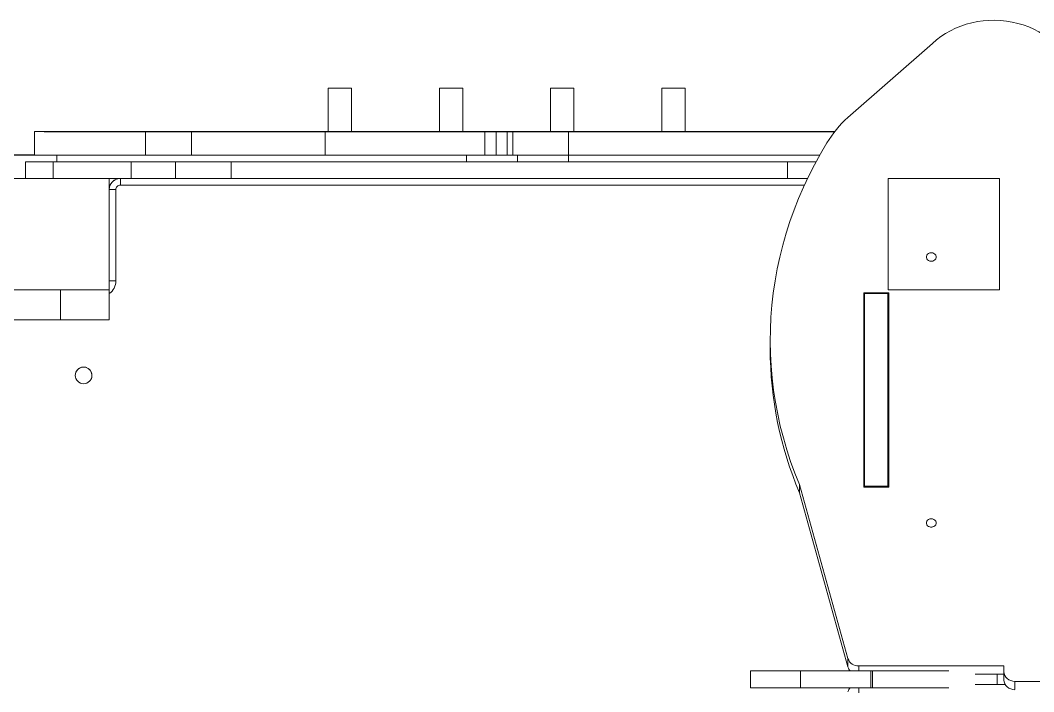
# Model space of a CAD drawing. Header units: millimetres. Extents: x -12977 to 11786, y -11805 to 10558.
# Drawn here: x -3936 to -3025, y 5453 to 6057 of the extents above; entities that cross this region are included whole.
import ezdxf

# ---------------------------------------------------------------- set-up
doc = ezdxf.new("R2010")
doc.units = ezdxf.units.MM
doc.layers.add('DIKOM_ОБЪЕКТ', color=7, linetype='Continuous')

msp = doc.modelspace()

# ---------------------------------------------------------------- linework, layer by layer
at = {"layer": 'DIKOM_ОБЪЕКТ', "color": 7, "linetype": 'Continuous', "lineweight": 15}
for p, q in [((-3116.241, 6036.087), (-3192.272, 5969.7)), ((-3638.341, 5995.843), (-3659.341, 5995.843)), ((-3538.341, 5995.843), (-3559.341, 5995.843)), ((-3438.342, 5995.843), (-3459.342, 5995.843)), ((-3338.341, 5995.843), (-3359.341, 5995.843)), ((-3923.338, 5956.837), (-3923.345, 5956.849)), ((-3923.345, 5956.849), (-3923.345, 5935.849)), ((-3923.338, 5956.837), (-3923.338, 5935.837)), ((-3659.345, 5956.86), (-3823.351, 5956.86)), ((-3823.332, 5956.826), (-3823.332, 5935.826)), ((-3518.332, 5956.826), (-3823.332, 5956.826)), ((-3798.338, 5956.837), (-3798.345, 5956.849)), ((-3782.127, 5956.814), (-3782.127, 5935.814)), ((-3659.345, 5956.851), (-3778.346, 5956.851)), ((-3778.346, 5956.851), (-3778.346, 5956.835)), ((-3518.336, 5956.835), (-3778.337, 5956.835)), ((-3662.127, 5935.814), (-3662.127, 5956.814)), ((-3559.345, 5956.86), (-3638.338, 5956.86)), ((-3559.345, 5956.851), (-3638.338, 5956.851)), ((-3518.351, 5956.86), (-3538.338, 5956.86)), ((-3518.346, 5956.851), (-3538.338, 5956.851)), ((-3518.346, 5956.851), (-3518.346, 5956.835)), ((-3518.332, 5956.826), (-3518.332, 5935.826)), ((-3508.347, 5956.852), (-3508.351, 5956.859)), ((-3508.347, 5956.852), (-3508.347, 5956.834)), ((-3508.347, 5956.852), (-3508.347, 5956.834)), ((-3508.332, 5956.827), (-3508.336, 5956.834)), ((-3508.332, 5956.827), (-3508.332, 5935.827)), ((-3498.351, 5956.86), (-3459.345, 5956.86)), ((-3498.346, 5956.851), (-3459.345, 5956.851)), ((-3498.346, 5956.851), (-3498.346, 5956.835)), ((-3498.336, 5956.835), (-3238.337, 5956.835)), ((-3498.331, 5956.826), (-3203.939, 5956.826)), ((-3498.331, 5956.826), (-3498.331, 5935.826)), ((-3493.313, 5956.793), (-3493.314, 5956.795)), ((-3493.314, 5935.795), (-3493.314, 5956.795)), ((-3493.313, 5935.793), (-3493.313, 5956.793)), ((-3443.317, 5956.8), (-3203.959, 5956.8)), ((-3443.309, 5956.787), (-3203.969, 5956.787)), ((-3443.309, 5935.787), (-3443.309, 5956.787)), ((-3438.338, 5956.86), (-3359.345, 5956.86)), ((-3438.338, 5956.852), (-3359.345, 5956.851)), ((-3338.338, 5956.86), (-3203.912, 5956.86)), ((-3338.338, 5956.851), (-3238.346, 5956.851)), ((-3238.346, 5956.851), (-3238.346, 5956.835)), ((-3218.345, 5956.849), (-3218.338, 5956.837)), ((-3218.345, 5956.849), (-3218.345, 5956.837)), ((-3923.338, 5935.837), (-3923.345, 5935.849)), ((-3903.313, 5935.794), (-3534.964, 5935.794)), ((-3903.313, 5929.77), (-3903.313, 5935.794)), ((-3782.127, 5935.826), (-3823.332, 5935.826)), ((-3782.749, 5935.816), (-3782.127, 5935.816)), ((-3671.424, 5935.808), (-3671.424, 5935.81)), ((-3518.332, 5935.826), (-3662.127, 5935.826)), ((-3619.706, 5935.809), (-3619.705, 5935.813)), ((-3619.705, 5935.813), (-3553.773, 5935.817)), ((-3599.505, 5935.809), (-3533.573, 5935.814)), ((-3553.773, 5935.812), (-3553.773, 5935.817)), ((-3534.964, 5929.785), (-3534.964, 5935.794)), ((-3498.331, 5935.826), (-3493.313, 5935.826)), ((-3493.313, 5935.793), (-3493.314, 5935.795)), ((-3489.136, 5929.785), (-3489.137, 5935.791)), ((-3443.309, 5935.787), (-3217.378, 5935.787)), ((-3443.309, 5929.786), (-3443.309, 5935.787)), ((-3931.363, 5929.728), (-3931.361, 5929.732)), ((-3931.363, 5914.727), (-3931.363, 5929.728)), ((-3931.344, 5929.763), (-3931.342, 5929.767)), ((-3931.344, 5929.732), (-3931.344, 5929.763)), ((-3906.365, 5914.725), (-3906.364, 5929.725)), ((-3836.365, 5929.725), (-3906.364, 5929.725)), ((-3906.359, 5929.735), (-3836.359, 5929.735)), ((-3836.346, 5929.76), (-3906.345, 5929.76)), ((-3906.345, 5929.735), (-3906.345, 5929.76)), ((-3906.34, 5929.769), (-3836.34, 5929.77)), ((-3836.364, 5914.724), (-3836.365, 5929.725)), ((-3836.345, 5929.734), (-3836.346, 5929.76)), ((-3796.37, 5929.714), (-3796.367, 5929.72)), ((-3796.37, 5914.714), (-3796.37, 5929.714)), ((-3796.356, 5929.739), (-3796.348, 5929.755)), ((-3796.337, 5929.774), (-3796.334, 5929.78)), ((-3746.374, 5914.709), (-3746.373, 5929.709)), ((-3746.331, 5929.785), (-3246.331, 5929.785)), ((-3653.002, 5929.729), (-3652.981, 5929.767)), ((-3652.981, 5929.729), (-3652.981, 5929.767)), ((-3539.701, 5929.768), (-3539.722, 5929.729)), ((-3453.003, 5929.729), (-3452.982, 5929.768)), ((-3452.981, 5929.729), (-3452.982, 5929.768)), ((-3339.701, 5929.767), (-3339.722, 5929.729)), ((-3246.373, 5914.709), (-3246.373, 5929.709)), ((-3856.157, 5914.676), (-3956.156, 5914.676)), ((-3836.364, 5914.724), (-3906.365, 5914.725)), ((-3856.157, 5914.676), (-3856.13, 5914.725)), ((-3856.156, 5814.676), (-3856.157, 5914.676)), ((-3856.036, 5905.877), (-3856.036, 5914.725)), ((-3055.982, 5914.588), (-3155.982, 5914.588)), ((-3155.982, 5914.588), (-3155.982, 5814.588)), ((-3055.982, 5814.588), (-3055.982, 5914.588)), ((-3856.096, 5822.786), (-3856.096, 5904.786)), ((-3854.857, 5909.607), (-3854.857, 5909.606)), ((-3850.096, 5904.785), (-3850.096, 5822.785)), ((-3231.175, 5908.786), (-3846.096, 5908.785)), ((-3956.156, 5814.676), (-3856.156, 5814.676)), ((-3899.91, 5787.704), (-3899.91, 5814.676)), ((-3856.156, 5814.676), (-3856.096, 5814.786)), ((-3856.136, 5814.713), (-3856.1, 5814.78)), ((-3856.136, 5787.713), (-3856.136, 5814.713)), ((-3856.099, 5787.78), (-3856.1, 5814.78)), ((-3177.944, 5811.952), (-3177.95, 5637.437)), ((-3155.444, 5811.952), (-3177.944, 5811.952)), ((-3177.944, 5804.454), (-3177.944, 5811.952)), ((-3155.982, 5814.588), (-3055.982, 5814.588)), ((-3155.45, 5637.437), (-3155.444, 5811.952)), ((-3177.944, 5804.454), (-3177.949, 5637.437)), ((-3177.195, 5804.453), (-3177.944, 5804.454)), ((-3177.194, 5811.302), (-3156.194, 5811.302)), ((-3156.194, 5803.807), (-3156.194, 5811.303)), ((-3156.194, 5803.807), (-3156.194, 5811.302)), ((-3156.194, 5804.457), (-3156.194, 5803.807)), ((-3156.193, 5804.456), (-3156.194, 5803.807)), ((-3155.445, 5804.454), (-3156.194, 5804.454)), ((-3155.445, 5804.454), (-3156.194, 5804.454)), ((-4311.046, 5787.674), (-3899.91, 5787.704)), ((-3856.136, 5787.713), (-3856.099, 5787.78)), ((-3261.996, 5769.06), (-3261.995, 5761.562)), ((-3235.667, 5639.642), (-3192.09, 5483.216)), ((-3235.667, 5639.642), (-3235.666, 5632.143)), ((-3235.666, 5632.143), (-3192.089, 5475.718)), ((-3177.95, 5637.437), (-3155.45, 5637.437)), ((-3177.201, 5638.087), (-3156.201, 5638.087)), ((-3177.2, 5637.437), (-3177.201, 5638.087)), ((-3156.2, 5637.437), (-3156.201, 5638.087)), ((-3192.089, 5475.718), (-3192.09, 5483.216)), ((-3182.369, 5476.587), (-3051.99, 5476.587)), ((-3182.369, 5476.587), (-3182.369, 5472.081)), ((-3051.99, 5476.587), (-3051.99, 5471.391)), ((-3279.839, 5472.083), (-3279.839, 5457.083)), ((-3234.791, 5472.074), (-3234.791, 5457.074)), ((-3171.63, 5472.076), (-3171.63, 5457.075)), ((-3170.16, 5472.076), (-3170.16, 5457.076)), ((-3077.736, 5469.089), (-3051.99, 5469.089)), ((-3058.048, 5469.089), (-3058.048, 5460.062)), ((-3051.989, 5463.892), (-3051.99, 5471.391)), ((-3182.369, 5457.075), (-3182.369, 5452.56)), ((-3050.958, 5460.062), (-3077.735, 5460.062)), ((-3041.99, 5462.73), (-2415.498, 5462.73)), ((-3041.99, 5462.73), (-3041.989, 5455.337))]:
    msp.add_line(p, q, dxfattribs=at)
at = {"layer": 'DIKOM_ОБЪЕКТ', "color": 7, "linetype": 'Continuous', "lineweight": 15, "flags": 128}
for points in [[(-3008.253, 6038.057), (-3012.096, 6041.144), (-3016.178, 6043.992), (-3020.48, 6046.585), (-3024.981, 6048.912), (-3029.658, 6050.962), (-3034.49, 6052.723), (-3039.451, 6054.187), (-3044.519, 6055.348), (-3049.668, 6056.2), (-3054.872, 6056.737), (-3060.108, 6056.959), (-3065.349, 6056.864), (-3070.569, 6056.451), (-3075.744, 6055.724), (-3080.846, 6054.686), (-3085.853, 6053.341), (-3090.739, 6051.697), (-3095.481, 6049.761), (-3100.054, 6047.543), (-3104.438, 6045.054), (-3108.61, 6042.306), (-3112.551, 6039.312), (-3116.241, 6036.087)], [(-3659.338, 5956.835), (-3659.338, 5957.185), (-3659.338, 5961.415), (-3659.338, 5965.494), (-3659.338, 5969.4), (-3659.339, 5973.11), (-3659.339, 5976.6), (-3659.339, 5979.851), (-3659.339, 5982.844), (-3659.339, 5985.56), (-3659.339, 5987.986), (-3659.34, 5990.105), (-3659.34, 5991.906), (-3659.34, 5993.378), (-3659.341, 5994.512), (-3659.341, 5995.302), (-3659.341, 5995.743), (-3659.342, 5995.833), (-3659.341, 5995.57), (-3659.342, 5994.957), (-3659.342, 5993.997), (-3659.342, 5992.695), (-3659.343, 5991.06), (-3659.344, 5989.102), (-3659.344, 5986.83), (-3659.343, 5984.259), (-3659.344, 5981.405), (-3659.344, 5978.283), (-3659.345, 5974.912), (-3659.344, 5971.311), (-3659.345, 5967.502), (-3659.344, 5963.508), (-3659.345, 5959.351), (-3659.345, 5956.835)], [(-3638.338, 5956.835), (-3638.338, 5957.185), (-3638.338, 5961.415), (-3638.338, 5965.494), (-3638.338, 5969.4), (-3638.339, 5973.109), (-3638.339, 5976.6), (-3638.339, 5979.85), (-3638.339, 5982.844), (-3638.339, 5985.56), (-3638.339, 5987.986), (-3638.34, 5990.105), (-3638.34, 5991.906), (-3638.34, 5993.378), (-3638.341, 5994.512), (-3638.341, 5995.302), (-3638.341, 5995.743), (-3638.341, 5995.843)], [(-3559.338, 5956.835), (-3559.338, 5957.185), (-3559.338, 5961.414), (-3559.339, 5965.495), (-3559.339, 5969.401), (-3559.338, 5973.109), (-3559.338, 5976.599), (-3559.339, 5979.851), (-3559.339, 5982.843), (-3559.339, 5985.561), (-3559.34, 5987.986), (-3559.34, 5990.105), (-3559.34, 5991.906), (-3559.34, 5993.378), (-3559.34, 5994.512), (-3559.341, 5995.302), (-3559.341, 5995.743), (-3559.341, 5995.832), (-3559.342, 5995.57), (-3559.342, 5994.957), (-3559.342, 5993.997), (-3559.343, 5992.696), (-3559.343, 5991.061), (-3559.343, 5989.102), (-3559.343, 5986.83), (-3559.344, 5984.26), (-3559.344, 5981.405), (-3559.344, 5978.283), (-3559.344, 5974.911), (-3559.345, 5971.311), (-3559.344, 5967.502), (-3559.345, 5963.508), (-3559.345, 5959.351), (-3559.345, 5956.835)], [(-3538.338, 5956.835), (-3538.338, 5957.185), (-3538.338, 5961.414), (-3538.338, 5965.495), (-3538.339, 5969.4), (-3538.338, 5973.109), (-3538.338, 5976.599), (-3538.339, 5979.851), (-3538.339, 5982.843), (-3538.339, 5985.56), (-3538.34, 5987.986), (-3538.34, 5990.105), (-3538.34, 5991.906), (-3538.341, 5993.378), (-3538.34, 5994.512), (-3538.341, 5995.302), (-3538.341, 5995.743), (-3538.341, 5995.843)], [(-3459.338, 5956.835), (-3459.338, 5957.184), (-3459.338, 5961.415), (-3459.338, 5965.494), (-3459.338, 5969.4), (-3459.339, 5973.109), (-3459.339, 5976.6), (-3459.339, 5979.851), (-3459.339, 5982.844), (-3459.34, 5985.561), (-3459.339, 5987.986), (-3459.34, 5990.105), (-3459.34, 5991.906), (-3459.34, 5993.378), (-3459.341, 5994.512), (-3459.341, 5995.302), (-3459.341, 5995.743), (-3459.341, 5995.832), (-3459.342, 5995.57), (-3459.342, 5994.957), (-3459.342, 5993.997), (-3459.343, 5992.696), (-3459.343, 5991.061), (-3459.343, 5989.102), (-3459.343, 5986.83), (-3459.344, 5984.26), (-3459.344, 5981.405), (-3459.344, 5978.282), (-3459.344, 5974.911), (-3459.344, 5971.311), (-3459.345, 5967.502), (-3459.345, 5963.508), (-3459.344, 5959.351), (-3459.345, 5956.851)], [(-3438.338, 5956.852), (-3438.338, 5957.184), (-3438.338, 5961.414), (-3438.338, 5965.494), (-3438.338, 5969.4), (-3438.339, 5973.109), (-3438.339, 5976.6), (-3438.339, 5979.851), (-3438.339, 5982.844), (-3438.339, 5985.561), (-3438.34, 5987.986), (-3438.34, 5990.105), (-3438.34, 5991.906), (-3438.34, 5993.378), (-3438.341, 5994.512), (-3438.34, 5995.302), (-3438.341, 5995.743), (-3438.342, 5995.843)], [(-3359.338, 5956.835), (-3359.338, 5957.185), (-3359.338, 5961.415), (-3359.338, 5965.494), (-3359.338, 5969.4), (-3359.339, 5973.11), (-3359.339, 5976.6), (-3359.339, 5979.851), (-3359.339, 5982.844), (-3359.339, 5985.56), (-3359.339, 5987.986), (-3359.339, 5990.105), (-3359.34, 5991.906), (-3359.34, 5993.378), (-3359.341, 5994.512), (-3359.341, 5995.302), (-3359.342, 5995.743), (-3359.342, 5995.833), (-3359.341, 5995.57), (-3359.342, 5994.957), (-3359.342, 5993.997), (-3359.342, 5992.696), (-3359.343, 5991.06), (-3359.343, 5989.101), (-3359.344, 5986.83), (-3359.343, 5984.259), (-3359.344, 5981.405), (-3359.344, 5978.283), (-3359.345, 5974.912), (-3359.344, 5971.311), (-3359.344, 5967.502), (-3359.344, 5963.508), (-3359.345, 5959.351), (-3359.345, 5956.851)], [(-3338.338, 5956.851), (-3338.338, 5957.185), (-3338.338, 5961.415), (-3338.338, 5965.495), (-3338.338, 5969.4), (-3338.339, 5973.109), (-3338.339, 5976.6), (-3338.339, 5979.85), (-3338.339, 5982.844), (-3338.339, 5985.56), (-3338.339, 5987.986), (-3338.34, 5990.105), (-3338.34, 5991.906), (-3338.34, 5993.378), (-3338.341, 5994.512), (-3338.341, 5995.302), (-3338.342, 5995.743), (-3338.341, 5995.843)], [(-3823.351, 5956.86), (-3829.389, 5956.86), (-3835.405, 5956.86), (-3841.377, 5956.86), (-3847.283, 5956.86), (-3853.101, 5956.86), (-3858.811, 5956.859), (-3864.392, 5956.859), (-3869.823, 5956.859), (-3875.084, 5956.859), (-3880.157, 5956.858), (-3885.022, 5956.858), (-3889.662, 5956.857), (-3894.06, 5956.857), (-3898.2, 5956.856), (-3902.067, 5956.856), (-3905.647, 5956.855), (-3908.927, 5956.855), (-3911.894, 5956.854), (-3914.537, 5956.853), (-3916.849, 5956.853), (-3918.819, 5956.852), (-3920.441, 5956.852), (-3921.708, 5956.851), (-3922.616, 5956.85), (-3923.163, 5956.85), (-3923.345, 5956.849)], [(-3923.338, 5956.837), (-3923.155, 5956.836), (-3922.608, 5956.836), (-3921.699, 5956.835), (-3920.431, 5956.834), (-3918.808, 5956.834), (-3916.837, 5956.833), (-3914.525, 5956.832), (-3911.88, 5956.832), (-3908.913, 5956.831), (-3905.633, 5956.831), (-3902.053, 5956.83), (-3898.185, 5956.83), (-3894.044, 5956.829), (-3889.645, 5956.829), (-3885.005, 5956.828), (-3880.139, 5956.828), (-3875.066, 5956.828), (-3869.805, 5956.827), (-3864.374, 5956.827), (-3858.793, 5956.827), (-3853.082, 5956.827), (-3847.263, 5956.826), (-3841.357, 5956.826), (-3835.386, 5956.826), (-3829.37, 5956.826), (-3823.332, 5956.826)], [(-3842.345, 5956.849), (-3842.166, 5956.848), (-3841.649, 5956.848), (-3840.838, 5956.848), (-3839.806, 5956.848), (-3838.644, 5956.848), (-3837.454, 5956.848), (-3836.344, 5956.848), (-3835.413, 5956.848), (-3834.741, 5956.848), (-3834.389, 5956.849), (-3834.389, 5956.849), (-3834.741, 5956.849), (-3835.412, 5956.849), (-3836.345, 5956.849), (-3837.455, 5956.849), (-3838.643, 5956.849), (-3839.806, 5956.849), (-3840.839, 5956.849), (-3841.65, 5956.849), (-3842.167, 5956.849), (-3842.345, 5956.849)], [(-3842.338, 5956.837), (-3842.161, 5956.838), (-3841.643, 5956.837), (-3840.832, 5956.837), (-3839.8, 5956.837), (-3838.637, 5956.837), (-3837.448, 5956.837), (-3836.338, 5956.837), (-3835.406, 5956.837), (-3834.734, 5956.837), (-3834.383, 5956.837), (-3834.383, 5956.837), (-3834.735, 5956.838), (-3835.407, 5956.838), (-3836.338, 5956.838), (-3837.448, 5956.838), (-3838.637, 5956.838), (-3839.8, 5956.838), (-3840.832, 5956.838), (-3841.644, 5956.838), (-3842.16, 5956.838), (-3842.338, 5956.837)], [(-3778.346, 5956.851), (-3781.192, 5956.851), (-3783.98, 5956.851), (-3786.654, 5956.851), (-3789.158, 5956.851), (-3791.443, 5956.851), (-3793.461, 5956.851), (-3795.17, 5956.85), (-3796.538, 5956.85), (-3797.535, 5956.85), (-3798.142, 5956.849), (-3798.345, 5956.849)], [(-3798.338, 5956.837), (-3798.135, 5956.837), (-3797.527, 5956.836), (-3796.53, 5956.836), (-3795.162, 5956.836), (-3793.452, 5956.836), (-3791.434, 5956.836), (-3789.15, 5956.835), (-3786.645, 5956.835), (-3783.971, 5956.835), (-3781.183, 5956.835), (-3778.337, 5956.835)], [(-3689.967, 5956.819), (-3686.184, 5956.819), (-3682.612, 5956.819), (-3679.272, 5956.819), (-3676.183, 5956.818), (-3673.363, 5956.818), (-3670.831, 5956.817), (-3668.599, 5956.817), (-3666.681, 5956.816), (-3665.089, 5956.816), (-3663.83, 5956.815), (-3662.915, 5956.815), (-3662.347, 5956.814), (-3662.129, 5956.814), (-3662.264, 5956.814), (-3662.75, 5956.813), (-3663.584, 5956.812), (-3664.763, 5956.812), (-3666.277, 5956.812), (-3668.12, 5956.811), (-3670.279, 5956.81), (-3672.742, 5956.81), (-3675.496, 5956.81), (-3678.523, 5956.809), (-3681.806, 5956.809), (-3685.325, 5956.809), (-3689.061, 5956.808), (-3692.99, 5956.808), (-3697.091, 5956.808), (-3701.339, 5956.808), (-3705.708, 5956.808), (-3710.174, 5956.807), (-3714.71, 5956.807), (-3719.29, 5956.808), (-3723.885, 5956.807), (-3728.471, 5956.807), (-3733.02, 5956.807), (-3737.505, 5956.808), (-3741.899, 5956.807), (-3746.178, 5956.808), (-3750.315, 5956.808), (-3754.287, 5956.808), (-3758.069, 5956.808), (-3761.641, 5956.809), (-3764.982, 5956.809), (-3768.071, 5956.81), (-3770.89, 5956.81), (-3773.423, 5956.811), (-3775.655, 5956.811), (-3777.573, 5956.811), (-3779.165, 5956.812), (-3780.424, 5956.813), (-3781.339, 5956.813), (-3781.907, 5956.813), (-3782.124, 5956.814), (-3781.99, 5956.814), (-3781.504, 5956.815), (-3780.67, 5956.815), (-3779.491, 5956.816), (-3777.977, 5956.816), (-3776.134, 5956.817), (-3773.975, 5956.817), (-3771.511, 5956.817), (-3768.758, 5956.818), (-3765.731, 5956.819), (-3762.448, 5956.819), (-3758.929, 5956.819), (-3755.193, 5956.82), (-3751.263, 5956.819), (-3747.163, 5956.82), (-3742.915, 5956.82), (-3738.546, 5956.82), (-3734.08, 5956.82), (-3729.544, 5956.82), (-3724.964, 5956.82), (-3720.368, 5956.82), (-3715.783, 5956.82), (-3711.234, 5956.82), (-3706.749, 5956.82), (-3702.355, 5956.82), (-3698.076, 5956.82), (-3693.939, 5956.82), (-3689.967, 5956.819)], [(-3719.983, 5956.814), (-3719.083, 5956.814), (-3718.453, 5956.814), (-3718.15, 5956.814), (-3718.2, 5956.814), (-3718.599, 5956.813), (-3719.312, 5956.813), (-3720.274, 5956.813), (-3721.402, 5956.813), (-3722.593, 5956.813), (-3723.744, 5956.813), (-3724.75, 5956.814), (-3725.523, 5956.813), (-3725.996, 5956.814), (-3726.123, 5956.814), (-3725.896, 5956.814), (-3725.334, 5956.814), (-3724.487, 5956.814), (-3723.431, 5956.814), (-3722.258, 5956.814), (-3721.073, 5956.814), (-3719.983, 5956.814)], [(-3553.877, 5956.831), (-3553.699, 5956.83), (-3553.181, 5956.83), (-3552.371, 5956.83), (-3551.338, 5956.83), (-3550.175, 5956.83), (-3548.987, 5956.83), (-3547.877, 5956.83), (-3546.944, 5956.83), (-3546.272, 5956.83), (-3545.921, 5956.83), (-3545.922, 5956.831), (-3546.273, 5956.831), (-3546.945, 5956.831), (-3547.876, 5956.831), (-3548.987, 5956.831), (-3550.176, 5956.831), (-3551.338, 5956.831), (-3552.371, 5956.831), (-3553.182, 5956.831), (-3553.699, 5956.83), (-3553.877, 5956.831)], [(-3508.351, 5956.859), (-3508.543, 5956.859), (-3509.112, 5956.859), (-3510.037, 5956.86), (-3511.28, 5956.86), (-3512.795, 5956.86), (-3514.524, 5956.86), (-3516.4, 5956.86), (-3518.351, 5956.86)], [(-3518.346, 5956.851), (-3516.395, 5956.851), (-3514.519, 5956.851), (-3512.791, 5956.852), (-3511.276, 5956.852), (-3510.031, 5956.851), (-3509.108, 5956.852), (-3508.539, 5956.852), (-3508.347, 5956.852)], [(-3508.336, 5956.834), (-3508.528, 5956.834), (-3509.098, 5956.834), (-3510.021, 5956.834), (-3511.266, 5956.835), (-3512.781, 5956.835), (-3514.51, 5956.835), (-3516.386, 5956.835), (-3518.336, 5956.835)], [(-3518.332, 5956.826), (-3516.381, 5956.826), (-3514.505, 5956.826), (-3512.776, 5956.826), (-3511.26, 5956.826), (-3510.017, 5956.827), (-3509.093, 5956.827), (-3508.525, 5956.827), (-3508.332, 5956.827)], [(-3498.351, 5956.86), (-3500.302, 5956.86), (-3502.178, 5956.86), (-3503.907, 5956.86), (-3505.422, 5956.86), (-3506.666, 5956.86), (-3507.59, 5956.859), (-3508.158, 5956.859), (-3508.351, 5956.859)], [(-3508.347, 5956.852), (-3508.155, 5956.852), (-3507.585, 5956.852), (-3506.661, 5956.852), (-3505.417, 5956.851), (-3503.902, 5956.851), (-3502.173, 5956.851), (-3500.297, 5956.851), (-3498.346, 5956.851)], [(-3498.336, 5956.835), (-3500.288, 5956.835), (-3502.163, 5956.835), (-3503.892, 5956.834), (-3505.407, 5956.834), (-3506.651, 5956.834), (-3507.575, 5956.834), (-3508.144, 5956.834), (-3508.336, 5956.834)], [(-3508.332, 5956.827), (-3508.14, 5956.827), (-3507.571, 5956.827), (-3506.646, 5956.826), (-3505.403, 5956.826), (-3503.888, 5956.827), (-3502.158, 5956.826), (-3500.283, 5956.826), (-3498.331, 5956.826)], [(-3493.314, 5956.795), (-3493.124, 5956.795), (-3492.554, 5956.796), (-3491.61, 5956.796), (-3490.3, 5956.797), (-3488.63, 5956.797), (-3486.617, 5956.798), (-3484.273, 5956.798), (-3481.618, 5956.798), (-3478.671, 5956.798), (-3475.455, 5956.799), (-3471.995, 5956.799), (-3468.317, 5956.8), (-3464.447, 5956.8), (-3460.418, 5956.8), (-3456.257, 5956.8), (-3451.999, 5956.8), (-3447.674, 5956.8), (-3443.317, 5956.8)], [(-3443.309, 5956.787), (-3447.667, 5956.787), (-3451.992, 5956.787), (-3456.25, 5956.787), (-3460.41, 5956.788), (-3464.441, 5956.788), (-3468.31, 5956.788), (-3471.988, 5956.788), (-3475.449, 5956.788), (-3478.665, 5956.789), (-3481.612, 5956.789), (-3484.268, 5956.789), (-3486.612, 5956.79), (-3488.626, 5956.79), (-3490.296, 5956.791), (-3491.608, 5956.791), (-3492.552, 5956.792), (-3493.122, 5956.793), (-3493.313, 5956.793)], [(-3462.806, 5956.855), (-3462.984, 5956.856), (-3463.502, 5956.856), (-3464.312, 5956.856), (-3465.345, 5956.856), (-3466.508, 5956.856), (-3467.696, 5956.856), (-3468.806, 5956.856), (-3469.739, 5956.856), (-3470.411, 5956.856), (-3470.762, 5956.856), (-3470.761, 5956.855), (-3470.41, 5956.855), (-3469.738, 5956.855), (-3468.806, 5956.855), (-3467.696, 5956.855), (-3466.507, 5956.855), (-3465.344, 5956.855), (-3464.312, 5956.856), (-3463.501, 5956.855), (-3462.984, 5956.856), (-3462.806, 5956.855)], [(-3462.792, 5956.83), (-3462.969, 5956.83), (-3463.487, 5956.831), (-3464.298, 5956.831), (-3465.331, 5956.831), (-3466.493, 5956.831), (-3467.682, 5956.831), (-3468.792, 5956.831), (-3469.724, 5956.831), (-3470.396, 5956.831), (-3470.747, 5956.831), (-3470.747, 5956.83), (-3470.396, 5956.83), (-3469.724, 5956.83), (-3468.791, 5956.83), (-3467.681, 5956.83), (-3466.492, 5956.83), (-3465.33, 5956.83), (-3464.297, 5956.83), (-3463.487, 5956.83), (-3462.969, 5956.83), (-3462.792, 5956.83)], [(-3419.313, 5956.794), (-3419.49, 5956.793), (-3420.008, 5956.794), (-3420.819, 5956.793), (-3421.852, 5956.793), (-3423.013, 5956.793), (-3424.203, 5956.793), (-3425.313, 5956.793), (-3426.245, 5956.794), (-3426.917, 5956.794), (-3427.268, 5956.794), (-3427.268, 5956.794), (-3426.917, 5956.794), (-3426.245, 5956.794), (-3425.313, 5956.794), (-3424.203, 5956.794), (-3423.014, 5956.794), (-3421.852, 5956.794), (-3420.819, 5956.794), (-3420.008, 5956.794), (-3419.49, 5956.794), (-3419.313, 5956.794)], [(-3218.345, 5956.849), (-3218.548, 5956.849), (-3219.156, 5956.85), (-3220.152, 5956.85), (-3221.521, 5956.85), (-3223.231, 5956.851), (-3225.248, 5956.851), (-3227.533, 5956.851), (-3230.037, 5956.851), (-3232.711, 5956.851), (-3235.5, 5956.851), (-3238.346, 5956.851)], [(-3238.337, 5956.835), (-3235.49, 5956.835), (-3232.702, 5956.835), (-3230.029, 5956.835), (-3227.524, 5956.835), (-3225.24, 5956.835), (-3223.222, 5956.836), (-3221.512, 5956.836), (-3220.145, 5956.836), (-3219.148, 5956.837), (-3218.541, 5956.837), (-3218.338, 5956.837)], [(-3210.938, 5946.721), (-3216.693, 5936.994), (-3222.122, 5927.126), (-3227.221, 5917.128), (-3231.984, 5907.005), (-3236.408, 5896.769), (-3240.489, 5886.425), (-3244.224, 5875.985), (-3247.61, 5865.455), (-3250.644, 5854.845), (-3253.322, 5844.163), (-3255.644, 5833.42), (-3257.608, 5822.623), (-3259.21, 5811.781), (-3260.451, 5800.903), (-3261.329, 5790), (-3261.844, 5779.078), (-3261.995, 5768.149), (-3261.781, 5757.22), (-3261.204, 5746.301), (-3260.263, 5735.401), (-3258.959, 5724.529), (-3257.293, 5713.694), (-3255.268, 5702.906), (-3252.885, 5692.173), (-3250.144, 5681.503), (-3247.049, 5670.906), (-3243.603, 5660.392), (-3239.808, 5649.967), (-3235.667, 5639.642)], [(-3953.354, 5935.865), (-3953.164, 5935.865), (-3952.595, 5935.866), (-3951.651, 5935.866), (-3950.34, 5935.867), (-3948.671, 5935.867), (-3946.657, 5935.868), (-3944.313, 5935.868), (-3941.658, 5935.868), (-3938.712, 5935.869), (-3935.496, 5935.869), (-3932.036, 5935.87), (-3928.357, 5935.87), (-3924.488, 5935.87), (-3923.345, 5935.87)], [(-3903.313, 5935.794), (-3907.671, 5935.794), (-3911.996, 5935.794), (-3916.254, 5935.794), (-3920.414, 5935.794), (-3924.445, 5935.795), (-3928.313, 5935.794), (-3931.992, 5935.795), (-3935.453, 5935.795), (-3938.669, 5935.796), (-3941.616, 5935.796), (-3944.272, 5935.796), (-3946.616, 5935.797), (-3948.63, 5935.797), (-3950.299, 5935.797), (-3951.612, 5935.798), (-3952.556, 5935.798), (-3953.125, 5935.799), (-3953.316, 5935.799)], [(-3923.338, 5935.837), (-3923.155, 5935.836), (-3922.608, 5935.836), (-3921.699, 5935.835), (-3920.431, 5935.834), (-3918.808, 5935.834), (-3916.837, 5935.833), (-3914.525, 5935.832), (-3911.88, 5935.832), (-3908.913, 5935.831), (-3905.633, 5935.831), (-3902.053, 5935.83), (-3898.185, 5935.83), (-3894.044, 5935.829), (-3889.645, 5935.829), (-3885.005, 5935.828), (-3880.139, 5935.828), (-3875.066, 5935.828), (-3869.805, 5935.827), (-3864.374, 5935.827), (-3858.793, 5935.827), (-3853.082, 5935.827), (-3847.263, 5935.826), (-3841.358, 5935.826), (-3835.386, 5935.826), (-3829.37, 5935.826), (-3823.332, 5935.826)], [(-3904.319, 5935.804), (-3904.496, 5935.804), (-3905.014, 5935.804), (-3905.825, 5935.803), (-3906.857, 5935.803), (-3908.019, 5935.803), (-3909.209, 5935.803), (-3910.319, 5935.803), (-3911.25, 5935.803), (-3911.922, 5935.803), (-3912.274, 5935.804), (-3912.274, 5935.804), (-3911.923, 5935.804), (-3911.251, 5935.804), (-3910.319, 5935.804), (-3909.209, 5935.804), (-3908.02, 5935.804), (-3906.857, 5935.804), (-3905.825, 5935.804), (-3905.014, 5935.804), (-3904.496, 5935.804), (-3904.319, 5935.804)], [(-3782.749, 5935.816), (-3784.961, 5935.816), (-3786.934, 5935.816), (-3788.633, 5935.817), (-3790.024, 5935.816), (-3791.083, 5935.817), (-3791.789, 5935.817), (-3792.13, 5935.818), (-3792.098, 5935.818), (-3791.696, 5935.818), (-3790.929, 5935.818), (-3789.812, 5935.818), (-3788.367, 5935.819), (-3786.621, 5935.819), (-3784.604, 5935.819), (-3782.357, 5935.819), (-3782.127, 5935.819)], [(-3662.127, 5935.814), (-3662.264, 5935.813), (-3662.75, 5935.813), (-3663.584, 5935.812), (-3664.763, 5935.812), (-3666.277, 5935.812), (-3668.12, 5935.811), (-3670.279, 5935.81), (-3672.742, 5935.81), (-3675.496, 5935.81), (-3678.523, 5935.809), (-3681.806, 5935.809), (-3685.325, 5935.809), (-3689.061, 5935.808), (-3692.99, 5935.808), (-3697.091, 5935.808), (-3701.339, 5935.808), (-3705.708, 5935.808), (-3710.174, 5935.807), (-3714.71, 5935.807), (-3719.289, 5935.807), (-3723.885, 5935.807), (-3728.472, 5935.807), (-3733.02, 5935.807), (-3737.505, 5935.808), (-3741.899, 5935.807), (-3746.178, 5935.808), (-3750.315, 5935.808), (-3754.287, 5935.808), (-3758.069, 5935.808), (-3761.641, 5935.809), (-3764.982, 5935.809), (-3768.071, 5935.81), (-3770.89, 5935.81), (-3773.423, 5935.811), (-3775.655, 5935.811), (-3777.573, 5935.811), (-3779.165, 5935.812), (-3780.423, 5935.812), (-3781.339, 5935.813), (-3781.907, 5935.813), (-3782.124, 5935.814), (-3782.127, 5935.814)], [(-3599.505, 5935.809), (-3604.563, 5935.809), (-3609.785, 5935.809), (-3615.152, 5935.809), (-3620.641, 5935.809), (-3626.228, 5935.808), (-3631.893, 5935.808), (-3637.61, 5935.808), (-3643.359, 5935.808), (-3649.113, 5935.808), (-3654.85, 5935.808), (-3660.547, 5935.808), (-3666.18, 5935.808), (-3671.727, 5935.808), (-3677.164, 5935.809), (-3682.01, 5935.809)], [(-3619.705, 5935.813), (-3623.714, 5935.813), (-3627.896, 5935.813), (-3632.219, 5935.813), (-3636.646, 5935.812), (-3641.141, 5935.812), (-3645.668, 5935.813), (-3650.188, 5935.813), (-3654.666, 5935.813), (-3659.064, 5935.813), (-3662.85, 5935.813)], [(-3553.773, 5935.817), (-3548.538, 5935.818), (-3543.127, 5935.818), (-3537.562, 5935.818), (-3531.87, 5935.818), (-3526.075, 5935.818), (-3520.202, 5935.818), (-3514.278, 5935.819), (-3508.327, 5935.819), (-3502.377, 5935.819), (-3496.452, 5935.818), (-3493.313, 5935.818)], [(-3534.964, 5935.794), (-3530.512, 5935.794), (-3526.094, 5935.794), (-3521.747, 5935.794), (-3517.505, 5935.793), (-3513.402, 5935.793), (-3509.469, 5935.793), (-3505.741, 5935.793), (-3502.243, 5935.793), (-3499.006, 5935.792), (-3496.054, 5935.792), (-3493.412, 5935.791), (-3491.1, 5935.791), (-3489.137, 5935.791)], [(-3533.573, 5935.814), (-3529.672, 5935.814), (-3525.605, 5935.814), (-3521.404, 5935.814), (-3517.102, 5935.814), (-3512.73, 5935.814), (-3508.325, 5935.814), (-3503.919, 5935.814), (-3499.548, 5935.814), (-3495.245, 5935.814), (-3493.313, 5935.814)], [(-3518.332, 5935.826), (-3516.38, 5935.826), (-3514.505, 5935.826), (-3512.776, 5935.826), (-3511.261, 5935.826), (-3510.017, 5935.827), (-3509.093, 5935.827), (-3508.525, 5935.827), (-3508.332, 5935.827)], [(-3508.332, 5935.827), (-3508.14, 5935.827), (-3507.571, 5935.827), (-3506.646, 5935.826), (-3505.403, 5935.827), (-3503.887, 5935.826), (-3502.158, 5935.826), (-3500.283, 5935.826), (-3498.331, 5935.826)], [(-3443.309, 5935.787), (-3447.667, 5935.787), (-3451.992, 5935.787), (-3456.25, 5935.787), (-3460.41, 5935.788), (-3464.441, 5935.788), (-3468.309, 5935.788), (-3471.988, 5935.788), (-3475.449, 5935.788), (-3478.665, 5935.789), (-3481.612, 5935.789), (-3484.268, 5935.79), (-3486.612, 5935.79), (-3488.626, 5935.79), (-3490.296, 5935.791), (-3491.608, 5935.791), (-3492.552, 5935.792), (-3493.121, 5935.792), (-3493.313, 5935.793)], [(-3443.309, 5935.787), (-3447.762, 5935.787), (-3452.18, 5935.788), (-3456.527, 5935.787), (-3460.768, 5935.787), (-3464.872, 5935.788), (-3468.804, 5935.788), (-3472.533, 5935.788), (-3476.03, 5935.789), (-3479.268, 5935.789), (-3482.219, 5935.789), (-3484.861, 5935.79), (-3487.174, 5935.79), (-3489.137, 5935.791)], [(-3906.364, 5929.725), (-3909.378, 5929.725), (-3912.347, 5929.725), (-3915.23, 5929.725), (-3917.983, 5929.725), (-3920.566, 5929.725), (-3922.942, 5929.725), (-3925.077, 5929.725), (-3926.938, 5929.726), (-3928.5, 5929.726), (-3929.739, 5929.726), (-3930.637, 5929.727), (-3931.181, 5929.727), (-3931.363, 5929.728)], [(-3931.361, 5929.732), (-3931.178, 5929.732), (-3930.634, 5929.732), (-3929.736, 5929.733), (-3928.496, 5929.733), (-3926.934, 5929.733), (-3925.072, 5929.733), (-3922.938, 5929.734), (-3920.561, 5929.734), (-3917.977, 5929.734), (-3915.224, 5929.734), (-3912.342, 5929.735), (-3909.373, 5929.735), (-3906.359, 5929.735)], [(-3906.345, 5929.76), (-3909.359, 5929.76), (-3912.328, 5929.76), (-3915.211, 5929.76), (-3917.963, 5929.76), (-3920.547, 5929.76), (-3922.923, 5929.761), (-3925.057, 5929.761), (-3926.919, 5929.761), (-3928.481, 5929.761), (-3929.719, 5929.761), (-3930.618, 5929.762), (-3931.162, 5929.762), (-3931.344, 5929.763)], [(-3931.342, 5929.767), (-3931.159, 5929.767), (-3930.615, 5929.767), (-3929.716, 5929.768), (-3928.477, 5929.768), (-3926.915, 5929.768), (-3925.053, 5929.769), (-3922.918, 5929.769), (-3920.542, 5929.769), (-3917.958, 5929.769), (-3915.205, 5929.77), (-3912.322, 5929.769), (-3909.353, 5929.77), (-3906.34, 5929.769)], [(-3892.363, 5929.729), (-3892.541, 5929.73), (-3893.058, 5929.729), (-3893.869, 5929.729), (-3894.902, 5929.729), (-3896.064, 5929.729), (-3897.253, 5929.729), (-3898.363, 5929.729), (-3899.295, 5929.729), (-3899.967, 5929.729), (-3900.318, 5929.729), (-3900.318, 5929.729), (-3899.967, 5929.73), (-3899.295, 5929.73), (-3898.363, 5929.73), (-3897.253, 5929.73), (-3896.064, 5929.73), (-3894.902, 5929.73), (-3893.869, 5929.73), (-3893.058, 5929.73), (-3892.541, 5929.73), (-3892.363, 5929.729)], [(-3892.344, 5929.765), (-3892.522, 5929.765), (-3893.039, 5929.764), (-3893.85, 5929.764), (-3894.882, 5929.764), (-3896.045, 5929.764), (-3897.234, 5929.764), (-3898.344, 5929.764), (-3899.276, 5929.764), (-3899.948, 5929.764), (-3900.299, 5929.764), (-3900.299, 5929.765), (-3899.947, 5929.765), (-3899.276, 5929.765), (-3898.344, 5929.765), (-3897.234, 5929.765), (-3896.045, 5929.765), (-3894.882, 5929.765), (-3893.85, 5929.765), (-3893.038, 5929.765), (-3892.522, 5929.765), (-3892.344, 5929.765)], [(-3796.367, 5929.72), (-3796.559, 5929.721), (-3797.135, 5929.721), (-3798.089, 5929.722), (-3799.411, 5929.722), (-3801.089, 5929.722), (-3803.107, 5929.723), (-3805.445, 5929.723), (-3808.081, 5929.723), (-3810.989, 5929.724), (-3814.142, 5929.724), (-3817.509, 5929.724), (-3821.057, 5929.724), (-3824.754, 5929.725), (-3828.561, 5929.724), (-3832.443, 5929.724), (-3836.365, 5929.725)], [(-3836.359, 5929.735), (-3832.439, 5929.735), (-3828.556, 5929.735), (-3824.748, 5929.735), (-3821.052, 5929.735), (-3817.503, 5929.735), (-3814.136, 5929.735), (-3810.983, 5929.736), (-3808.074, 5929.736), (-3805.437, 5929.736), (-3803.099, 5929.737), (-3801.081, 5929.737), (-3799.402, 5929.737), (-3798.079, 5929.737), (-3797.125, 5929.738), (-3796.549, 5929.738), (-3796.356, 5929.739)], [(-3796.348, 5929.755), (-3796.54, 5929.756), (-3797.116, 5929.756), (-3798.069, 5929.757), (-3799.392, 5929.757), (-3801.07, 5929.757), (-3803.088, 5929.758), (-3805.426, 5929.758), (-3808.062, 5929.758), (-3810.97, 5929.759), (-3814.123, 5929.759), (-3817.49, 5929.759), (-3821.038, 5929.759), (-3824.734, 5929.759), (-3828.542, 5929.759), (-3832.424, 5929.76), (-3836.346, 5929.76)], [(-3836.34, 5929.77), (-3832.42, 5929.77), (-3828.536, 5929.769), (-3824.729, 5929.77), (-3821.032, 5929.77), (-3817.484, 5929.77), (-3814.117, 5929.771), (-3810.963, 5929.77), (-3808.055, 5929.771), (-3805.418, 5929.771), (-3803.08, 5929.772), (-3801.061, 5929.772), (-3799.383, 5929.772), (-3798.06, 5929.772), (-3797.106, 5929.773), (-3796.53, 5929.773), (-3796.337, 5929.774)], [(-3746.373, 5929.709), (-3750.731, 5929.709), (-3755.055, 5929.709), (-3759.314, 5929.709), (-3763.474, 5929.709), (-3767.504, 5929.709), (-3771.373, 5929.709), (-3775.051, 5929.71), (-3778.512, 5929.71), (-3781.728, 5929.71), (-3784.674, 5929.711), (-3787.329, 5929.711), (-3789.673, 5929.712), (-3791.687, 5929.712), (-3793.355, 5929.712), (-3794.668, 5929.713), (-3795.611, 5929.713), (-3796.18, 5929.714), (-3796.37, 5929.714)], [(-3796.334, 5929.78), (-3796.144, 5929.781), (-3795.574, 5929.781), (-3794.629, 5929.781), (-3793.318, 5929.782), (-3791.648, 5929.782), (-3789.634, 5929.782), (-3787.29, 5929.783), (-3784.635, 5929.784), (-3781.687, 5929.784), (-3778.471, 5929.784), (-3775.011, 5929.785), (-3771.331, 5929.785), (-3767.463, 5929.785), (-3763.432, 5929.785), (-3759.272, 5929.785), (-3755.013, 5929.785), (-3750.689, 5929.785), (-3746.331, 5929.785)], [(-3246.373, 5929.709), (-3275.69, 5929.709), (-3305.042, 5929.709), (-3334.425, 5929.71), (-3363.835, 5929.71), (-3393.266, 5929.71), (-3422.713, 5929.71), (-3452.172, 5929.71), (-3481.638, 5929.71), (-3511.107, 5929.71), (-3540.573, 5929.71), (-3570.033, 5929.71), (-3599.48, 5929.71), (-3628.911, 5929.71), (-3658.32, 5929.71), (-3687.704, 5929.71), (-3717.057, 5929.709), (-3746.373, 5929.709)], [(-3539.722, 5929.729), (-3539.905, 5929.728), (-3540.456, 5929.728), (-3541.368, 5929.728), (-3542.638, 5929.727), (-3544.255, 5929.727), (-3546.211, 5929.726), (-3548.492, 5929.726), (-3551.083, 5929.725), (-3553.968, 5929.725), (-3557.128, 5929.725), (-3560.543, 5929.724), (-3564.189, 5929.724), (-3568.045, 5929.724), (-3572.084, 5929.724), (-3576.28, 5929.723), (-3580.607, 5929.723), (-3585.036, 5929.723), (-3589.539, 5929.723), (-3594.085, 5929.723), (-3598.646, 5929.723), (-3603.193, 5929.723), (-3607.695, 5929.723), (-3612.123, 5929.723), (-3616.45, 5929.723), (-3620.646, 5929.724), (-3624.686, 5929.724), (-3628.541, 5929.724), (-3632.187, 5929.724), (-3635.601, 5929.725), (-3638.76, 5929.725), (-3641.645, 5929.726), (-3644.236, 5929.726), (-3646.517, 5929.726), (-3648.471, 5929.726), (-3650.089, 5929.727), (-3651.358, 5929.728), (-3652.269, 5929.728), (-3652.82, 5929.729), (-3653.002, 5929.729)], [(-3652.981, 5929.767), (-3652.797, 5929.768), (-3652.247, 5929.768), (-3651.335, 5929.769), (-3650.065, 5929.769), (-3648.447, 5929.77), (-3646.492, 5929.77), (-3644.211, 5929.771), (-3641.62, 5929.771), (-3638.735, 5929.771), (-3635.575, 5929.772), (-3632.16, 5929.772), (-3628.514, 5929.773), (-3624.658, 5929.773), (-3620.619, 5929.773), (-3616.423, 5929.773), (-3612.096, 5929.774), (-3607.667, 5929.773), (-3603.165, 5929.773), (-3598.619, 5929.774), (-3594.057, 5929.773), (-3589.511, 5929.774), (-3585.008, 5929.773), (-3580.579, 5929.773), (-3576.252, 5929.773), (-3572.057, 5929.773), (-3568.018, 5929.773), (-3564.163, 5929.772), (-3560.517, 5929.772), (-3557.102, 5929.772), (-3553.943, 5929.772), (-3551.058, 5929.771), (-3548.467, 5929.771), (-3546.187, 5929.77), (-3544.231, 5929.77), (-3542.615, 5929.77), (-3541.345, 5929.769), (-3540.434, 5929.769), (-3539.884, 5929.768), (-3539.701, 5929.768)], [(-3339.722, 5929.729), (-3339.906, 5929.729), (-3340.456, 5929.728), (-3341.368, 5929.727), (-3342.638, 5929.727), (-3344.256, 5929.727), (-3346.211, 5929.726), (-3348.492, 5929.726), (-3351.083, 5929.725), (-3353.968, 5929.725), (-3357.128, 5929.724), (-3360.543, 5929.724), (-3364.189, 5929.724), (-3368.045, 5929.724), (-3372.084, 5929.724), (-3376.281, 5929.724), (-3380.607, 5929.723), (-3385.036, 5929.723), (-3389.538, 5929.723), (-3394.085, 5929.723), (-3398.646, 5929.723), (-3403.192, 5929.723), (-3407.695, 5929.723), (-3412.124, 5929.723), (-3416.451, 5929.723), (-3420.646, 5929.723), (-3424.685, 5929.724), (-3428.54, 5929.724), (-3432.186, 5929.724), (-3435.601, 5929.725), (-3438.76, 5929.725), (-3441.645, 5929.725), (-3444.236, 5929.726), (-3446.516, 5929.726), (-3448.472, 5929.727), (-3450.089, 5929.727), (-3451.358, 5929.728), (-3452.27, 5929.728), (-3452.819, 5929.729), (-3453.003, 5929.729)], [(-3452.982, 5929.768), (-3452.798, 5929.768), (-3452.248, 5929.769), (-3451.335, 5929.769), (-3450.066, 5929.77), (-3448.448, 5929.77), (-3446.492, 5929.77), (-3444.211, 5929.771), (-3441.62, 5929.771), (-3438.735, 5929.771), (-3435.575, 5929.772), (-3432.161, 5929.772), (-3428.514, 5929.772), (-3424.658, 5929.773), (-3420.62, 5929.773), (-3416.423, 5929.773), (-3412.096, 5929.773), (-3407.667, 5929.773), (-3403.165, 5929.774), (-3398.618, 5929.774), (-3394.057, 5929.774), (-3389.51, 5929.773), (-3385.008, 5929.774), (-3380.58, 5929.773), (-3376.253, 5929.773), (-3372.056, 5929.773), (-3368.017, 5929.773), (-3364.162, 5929.772), (-3360.516, 5929.772), (-3357.103, 5929.772), (-3353.943, 5929.771), (-3351.059, 5929.771), (-3348.468, 5929.771), (-3346.186, 5929.77), (-3344.232, 5929.77), (-3342.614, 5929.769), (-3341.345, 5929.769), (-3340.434, 5929.768), (-3339.884, 5929.768), (-3339.701, 5929.767)], [(-3220.74, 5929.71), (-3221.373, 5929.71), (-3225.242, 5929.709), (-3229.272, 5929.709), (-3233.432, 5929.709), (-3237.691, 5929.709), (-3242.015, 5929.709), (-3246.373, 5929.709)], [(-3246.331, 5929.785), (-3241.973, 5929.785), (-3237.649, 5929.785), (-3233.391, 5929.785), (-3229.23, 5929.785), (-3225.2, 5929.785), (-3221.332, 5929.785), (-3220.7, 5929.785)], [(-3931.344, 5914.795), (-3931.992, 5914.795), (-3935.453, 5914.795), (-3938.669, 5914.796), (-3941.616, 5914.796), (-3944.272, 5914.796), (-3946.616, 5914.797), (-3948.63, 5914.797), (-3950.299, 5914.797), (-3951.612, 5914.798), (-3952.556, 5914.798), (-3953.125, 5914.799), (-3953.317, 5914.799)], [(-3906.365, 5914.725), (-3909.378, 5914.725), (-3912.347, 5914.725), (-3915.229, 5914.725), (-3917.982, 5914.725), (-3920.566, 5914.725), (-3922.942, 5914.725), (-3925.077, 5914.726), (-3926.939, 5914.726), (-3928.5, 5914.726), (-3929.739, 5914.726), (-3930.637, 5914.727), (-3931.181, 5914.727), (-3931.363, 5914.727)], [(-3846.096, 5908.785), (-3846.097, 5909.956), (-3846.096, 5911.082), (-3846.097, 5912.119), (-3846.096, 5913.028), (-3846.096, 5913.774), (-3846.096, 5914.329), (-3846.096, 5914.671), (-3846.096, 5914.725)], [(-3796.371, 5914.721), (-3796.56, 5914.721), (-3797.135, 5914.721), (-3798.089, 5914.722), (-3799.411, 5914.722), (-3801.089, 5914.723), (-3803.107, 5914.723), (-3805.445, 5914.723), (-3808.081, 5914.724), (-3810.989, 5914.724), (-3814.142, 5914.724), (-3817.509, 5914.724), (-3821.057, 5914.724), (-3824.753, 5914.724), (-3828.561, 5914.725), (-3832.444, 5914.725), (-3836.364, 5914.724)], [(-3746.374, 5914.709), (-3750.731, 5914.709), (-3755.056, 5914.709), (-3759.314, 5914.709), (-3763.474, 5914.709), (-3767.504, 5914.71), (-3771.373, 5914.71), (-3775.052, 5914.71), (-3778.512, 5914.71), (-3781.728, 5914.711), (-3784.675, 5914.711), (-3787.329, 5914.711), (-3789.673, 5914.711), (-3791.687, 5914.712), (-3793.356, 5914.712), (-3794.667, 5914.713), (-3795.611, 5914.714), (-3796.181, 5914.714), (-3796.37, 5914.714)], [(-3246.373, 5914.709), (-3275.69, 5914.709), (-3305.042, 5914.709), (-3334.425, 5914.71), (-3363.834, 5914.71), (-3393.265, 5914.71), (-3422.712, 5914.71), (-3452.172, 5914.71), (-3481.638, 5914.71), (-3511.107, 5914.711), (-3540.573, 5914.71), (-3570.032, 5914.71), (-3599.48, 5914.71), (-3628.911, 5914.71), (-3658.32, 5914.71), (-3687.703, 5914.709), (-3717.056, 5914.709), (-3746.374, 5914.709)], [(-3228.395, 5914.709), (-3229.272, 5914.709), (-3233.432, 5914.709), (-3237.69, 5914.709), (-3242.016, 5914.709), (-3246.373, 5914.709)], [(-3850.096, 5904.785), (-3851.267, 5904.785), (-3852.392, 5904.785), (-3853.43, 5904.785), (-3854.339, 5904.786), (-3855.085, 5904.786), (-3855.639, 5904.786), (-3855.981, 5904.786), (-3856.096, 5904.786)], [(-3117.193, 5848.024), (-3118.433, 5847.87), (-3119.572, 5847.419), (-3120.519, 5846.709), (-3121.196, 5845.797), (-3121.549, 5844.756), (-3121.548, 5843.671), (-3121.195, 5842.63), (-3120.519, 5841.718), (-3119.572, 5841.008), (-3118.433, 5840.557), (-3117.194, 5840.403), (-3115.954, 5840.557), (-3114.815, 5841.008), (-3113.868, 5841.718), (-3113.191, 5842.631), (-3112.838, 5843.671), (-3112.838, 5844.756), (-3113.191, 5845.797), (-3113.868, 5846.709), (-3114.814, 5847.419), (-3115.954, 5847.87), (-3117.193, 5848.024)], [(-3117.193, 5848.024), (-3118.433, 5847.87), (-3119.572, 5847.419), (-3120.518, 5846.709), (-3121.196, 5845.797), (-3121.548, 5844.756), (-3121.548, 5843.671), (-3121.196, 5842.631), (-3120.519, 5841.718), (-3119.572, 5841.008), (-3118.433, 5840.557), (-3117.193, 5840.403), (-3115.954, 5840.557), (-3114.815, 5841.008), (-3113.868, 5841.718), (-3113.191, 5842.631), (-3112.838, 5843.671), (-3112.838, 5844.756), (-3113.191, 5845.797), (-3113.868, 5846.709), (-3114.814, 5847.419), (-3115.953, 5847.87), (-3117.193, 5848.024)], [(-3116.406, 5840.465), (-3117.192, 5840.526), (-3117.98, 5840.464)], [(-3116.406, 5840.464), (-3117.192, 5840.526), (-3117.98, 5840.464)], [(-3850.096, 5822.785), (-3851.266, 5822.785), (-3852.393, 5822.786), (-3853.43, 5822.786), (-3854.339, 5822.785), (-3855.085, 5822.786), (-3855.639, 5822.786), (-3855.98, 5822.786), (-3856.096, 5822.786)], [(-3177.194, 5811.302), (-3177.195, 5806.738), (-3177.196, 5801.858), (-3177.195, 5796.671), (-3177.196, 5791.186), (-3177.196, 5785.414), (-3177.197, 5779.366), (-3177.197, 5773.053), (-3177.197, 5766.486), (-3177.198, 5759.677), (-3177.198, 5752.641), (-3177.198, 5745.389), (-3177.199, 5737.935), (-3177.199, 5730.293), (-3177.199, 5722.477), (-3177.2, 5714.502), (-3177.2, 5706.383), (-3177.2, 5698.135), (-3177.2, 5689.772), (-3177.2, 5681.31), (-3177.2, 5672.767), (-3177.2, 5664.157), (-3177.2, 5655.496), (-3177.2, 5646.8), (-3177.201, 5638.087)], [(-3156.194, 5811.302), (-3156.195, 5806.739), (-3156.196, 5801.858), (-3156.195, 5796.671), (-3156.196, 5791.186), (-3156.196, 5785.414), (-3156.197, 5779.366), (-3156.197, 5773.053), (-3156.197, 5766.486), (-3156.198, 5759.678), (-3156.198, 5752.641), (-3156.198, 5745.389), (-3156.199, 5737.935), (-3156.199, 5730.293), (-3156.199, 5722.477), (-3156.2, 5714.502), (-3156.2, 5706.383), (-3156.2, 5698.134), (-3156.2, 5689.772), (-3156.2, 5681.311), (-3156.2, 5672.767), (-3156.2, 5664.157), (-3156.2, 5655.496), (-3156.2, 5646.8), (-3156.201, 5638.087)], [(-3156.184, 5794.258), (-3156.185, 5798.034), (-3156.184, 5801.449), (-3156.184, 5804.454)], [(-3156.185, 5794.258), (-3156.184, 5798.034), (-3156.184, 5801.449), (-3156.184, 5804.454)], [(-3156.193, 5637.437), (-3156.193, 5646.728), (-3156.193, 5658.148), (-3156.192, 5669.374), (-3156.191, 5680.398), (-3156.191, 5691.212), (-3156.191, 5701.809), (-3156.19, 5712.181), (-3156.19, 5722.321), (-3156.189, 5732.221), (-3156.189, 5741.875), (-3156.188, 5751.276), (-3156.187, 5760.417), (-3156.187, 5769.292), (-3156.186, 5777.894), (-3156.185, 5786.218), (-3156.184, 5794.258)], [(-3856.136, 5787.713), (-3856.321, 5787.713), (-3856.876, 5787.712), (-3857.799, 5787.711), (-3859.085, 5787.711), (-3860.731, 5787.71), (-3862.73, 5787.71), (-3865.074, 5787.709), (-3867.755, 5787.708), (-3870.764, 5787.707), (-3874.089, 5787.707), (-3877.718, 5787.707), (-3881.637, 5787.706), (-3885.831, 5787.705), (-3890.287, 5787.705), (-3894.985, 5787.705), (-3899.91, 5787.704)], [(-3117.201, 5608.986), (-3118.441, 5608.832), (-3119.58, 5608.381), (-3120.526, 5607.671), (-3121.204, 5606.759), (-3121.557, 5605.718), (-3121.557, 5604.633), (-3121.204, 5603.593), (-3120.527, 5602.68), (-3119.581, 5601.97), (-3118.441, 5601.519), (-3117.202, 5601.365), (-3115.962, 5601.519), (-3114.822, 5601.969), (-3113.876, 5602.68), (-3113.199, 5603.593), (-3112.846, 5604.633), (-3112.847, 5605.718), (-3113.199, 5606.759), (-3113.876, 5607.671), (-3114.823, 5608.381), (-3115.962, 5608.832), (-3117.201, 5608.986)], [(-3116.414, 5601.426), (-3117.201, 5601.488), (-3117.988, 5601.426)], [(-3248.341, 5472.09), (-3252.577, 5472.09), (-3256.559, 5472.09), (-3260.27, 5472.089), (-3263.694, 5472.089), (-3266.818, 5472.088), (-3269.63, 5472.088), (-3272.118, 5472.087), (-3274.273, 5472.087), (-3276.085, 5472.086), (-3277.547, 5472.085), (-3278.654, 5472.085), (-3279.401, 5472.084), (-3279.784, 5472.084), (-3279.802, 5472.083), (-3279.457, 5472.082), (-3278.748, 5472.082), (-3277.678, 5472.081), (-3276.252, 5472.08), (-3274.476, 5472.08), (-3272.357, 5472.079), (-3269.902, 5472.079), (-3267.123, 5472.078), (-3264.03, 5472.077), (-3260.637, 5472.077), (-3256.955, 5472.076), (-3253.001, 5472.076), (-3248.79, 5472.075), (-3244.34, 5472.075), (-3239.667, 5472.075), (-3234.791, 5472.074)], [(-3194.668, 5472.096), (-3200.817, 5472.095), (-3207.135, 5472.095), (-3213.618, 5472.094), (-3220.259, 5472.093), (-3227.057, 5472.093), (-3234.007, 5472.092), (-3241.103, 5472.091), (-3248.341, 5472.09)], [(-3234.791, 5472.074), (-3231.115, 5472.074), (-3227.248, 5472.074), (-3223.22, 5472.074), (-3219.065, 5472.074), (-3214.815, 5472.074), (-3210.505, 5472.073), (-3206.171, 5472.074), (-3201.846, 5472.074), (-3197.566, 5472.074), (-3193.364, 5472.074), (-3189.276, 5472.074), (-3185.332, 5472.074), (-3181.567, 5472.075), (-3178.009, 5472.075), (-3174.688, 5472.075), (-3171.63, 5472.076)], [(-3189.944, 5472.096), (-3191.467, 5472.096), (-3193.188, 5472.096), (-3194.668, 5472.096)], [(-3171.63, 5472.076), (-3171.439, 5472.075), (-3171.25, 5472.076), (-3171.063, 5472.075), (-3170.878, 5472.075), (-3170.695, 5472.075), (-3170.515, 5472.075), (-3170.336, 5472.076), (-3170.16, 5472.076)], [(-3170.16, 5472.076), (-3165.616, 5472.076), (-3160.796, 5472.077), (-3155.71, 5472.077), (-3150.372, 5472.078), (-3144.797, 5472.078), (-3138.999, 5472.079), (-3132.992, 5472.079), (-3126.795, 5472.079), (-3120.422, 5472.08), (-3113.89, 5472.08), (-3107.216, 5472.08), (-3101.565, 5472.081)], [(-3051.99, 5471.391), (-3051.798, 5469.701), (-3051.229, 5468.077), (-3050.305, 5466.579), (-3049.061, 5465.267), (-3047.546, 5464.189), (-3045.817, 5463.389), (-3043.941, 5462.896), (-3041.99, 5462.73)], [(-3279.839, 5457.083), (-3279.803, 5457.083), (-3279.457, 5457.082), (-3278.747, 5457.081), (-3277.678, 5457.081), (-3276.252, 5457.081), (-3274.476, 5457.08), (-3272.356, 5457.079), (-3269.902, 5457.078), (-3267.123, 5457.078), (-3264.031, 5457.078), (-3260.636, 5457.077), (-3256.955, 5457.076), (-3253.001, 5457.076), (-3248.79, 5457.076), (-3244.339, 5457.075), (-3239.667, 5457.075), (-3234.791, 5457.074)], [(-3234.791, 5457.074), (-3231.115, 5457.075), (-3227.247, 5457.074), (-3223.22, 5457.074), (-3219.064, 5457.074), (-3214.815, 5457.073), (-3210.506, 5457.074), (-3206.171, 5457.074), (-3201.846, 5457.073), (-3197.565, 5457.073), (-3193.364, 5457.074), (-3189.275, 5457.074), (-3185.333, 5457.074), (-3181.567, 5457.075), (-3178.009, 5457.075), (-3174.688, 5457.075), (-3171.63, 5457.075)], [(-3171.63, 5457.075), (-3171.439, 5457.075), (-3171.25, 5457.075), (-3171.063, 5457.076), (-3170.879, 5457.076), (-3170.696, 5457.076), (-3170.515, 5457.076), (-3170.337, 5457.076), (-3170.16, 5457.076)], [(-3170.16, 5457.076), (-3165.617, 5457.076), (-3160.796, 5457.077), (-3155.71, 5457.077), (-3150.372, 5457.078), (-3144.797, 5457.078), (-3138.999, 5457.079), (-3132.993, 5457.079), (-3126.795, 5457.079), (-3120.422, 5457.08), (-3113.889, 5457.08), (-3107.216, 5457.08), (-3101.497, 5457.081)], [(-3041.99, 5455.231), (-3043.941, 5455.398), (-3045.817, 5455.891), (-3047.545, 5456.691), (-3049.061, 5457.768), (-3050.304, 5459.08), (-3051.229, 5460.578), (-3051.797, 5462.203), (-3051.989, 5463.892)]]:
    msp.add_lwpolyline(points, dxfattribs=at)
at = {"layer": 'DIKOM_ОБЪЕКТ', "color": 7, "linetype": 'Continuous', "lineweight": 15}
msp.add_circle((-3879.096, 5737.785), 7.5, dxfattribs=at)
for centre, radius, start, end in [((-3113.751, 5886.846), 114.151, 133.461737, 148.363249), ((-3846.096, 5904.786), 10, 96.350156, 180.003448), ((-3846.096, 5904.787), 10, 96.384058, 151.181189), ((-3846.096, 5904.785), 4, 90, 180.003448), ((-3864.096, 5822.785), 14, 304.834903, 0.003448), ((-2928.148, 5762.094), 333.847, 180.091293, 202.907856), ((-3879.096, 5737.785), 7.5, 0.003448, 151.181189), ((-3879.096, 5737.785), 7.5, 331.181189, 0.003448), ((-3182.802, 5486.394), 9.816, 198.885589, 272.530084), ((-3184.086, 5478.011), 8.325, 195.991684, 225.275835), ((-3184.081, 5451.136), 8.331, 134.538949, 163.990272)]:
    msp.add_arc(centre, radius, start, end, dxfattribs=at)

doc.saveas('drawing.dxf')
